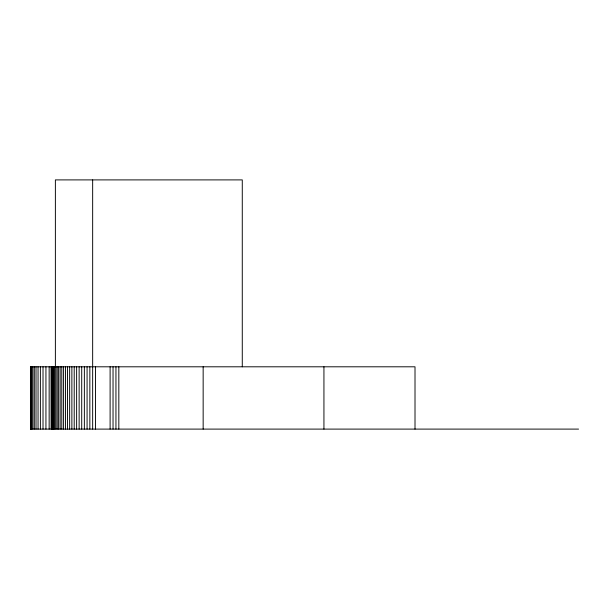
<?xml version="1.0" encoding="UTF-8"?>
<svg xmlns="http://www.w3.org/2000/svg" width="609" height="609" viewBox="0 0 609 609"><rect width="100%" height="100%" fill="white"/><g stroke="black" fill="none" stroke-linecap="round" stroke-linejoin="round"><path stroke-width="0.91" d="M578.55 429.101L30.45 429.101L30.45 366.801L415.011 366.801L415.011 429.101M323.935 366.801L323.935 429.101M242.275 366.801L242.275 179.899L55.381 179.899L55.381 366.801M203.155 366.801L203.155 429.101M118.831 366.801L118.831 429.101M115.946 366.801L115.946 429.101M113.038 366.801L113.038 429.101M110.107 366.801L110.107 429.101M95.514 366.801L95.514 429.101M92.659 179.899L92.659 429.101M89.843 366.801L89.843 429.101M87.072 366.801L87.072 429.101M84.362 366.801L84.362 429.101M81.713 366.801L81.713 429.101M79.132 366.801L79.132 429.101M76.627 366.801L76.627 429.101M74.207 366.801L74.207 429.101M71.877 366.801L71.877 429.101M69.647 366.801L69.647 429.101M67.515 366.801L67.515 429.101M65.498 366.801L65.498 429.101M63.587 366.801L63.587 429.101M61.806 366.801L61.806 429.101M60.139 366.801L60.139 429.101M58.609 366.801L58.609 429.101M57.208 366.801L57.208 429.101M55.944 366.801L55.944 429.101M54.818 366.801L54.818 429.101M53.836 366.801L53.836 429.101M53.006 366.801L53.006 429.101M52.321 366.801L52.321 429.101M51.78 366.801L51.78 429.101M51.4 366.801L51.4 429.101M51.095 366.801L51.171 429.101M49.146 366.801L49.146 429.101M45.941 366.801L45.941 429.101M43.018 366.801L43.018 429.101M40.384 366.801L40.384 429.101M38.047 366.801L38.047 429.101M36.015 366.801L36.015 429.101M34.294 366.801L34.294 429.101M32.886 366.801L32.886 429.101M31.79 366.801L31.79 429.101M31.021 366.801L31.021 429.101M30.572 366.801L30.648 429.101"/></g></svg>
